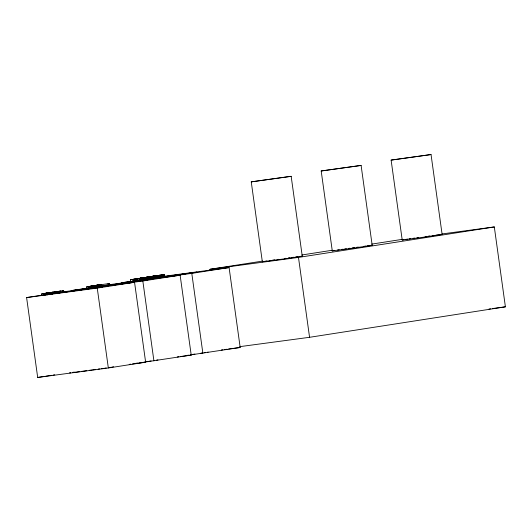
<?xml version="1.0" encoding="UTF-8"?>
<svg xmlns="http://www.w3.org/2000/svg" width="532" height="532" viewBox="0 0 532 532"><rect width="100%" height="100%" fill="white"/><g stroke="black" fill="none" stroke-linecap="round" stroke-linejoin="round"><path stroke-width="0.8" d="M209.096 270.515L210.167 269.245L262.608 261.086M140.761 278.263C138.799 281.355 143.095 279.812 140.215 278.322M164.155 275.25L164.315 276.394L164.155 274.672L161.223 275.104L161.462 276.826L164.142 276.414M148.987 278.702L149.831 278.588L149.598 276.866C151.8 275.17 153.369 278.688 150.629 278.475L150.39 276.76L150.928 276.653L148.747 276.986M152.079 278.263L151.68 278.296L151.44 276.58L151.899 276.527M251.25 181.864L291.17 176.311L302.256 256.198L283.051 259.051L262.336 261.751L251.25 181.864L291.17 176.311M321.188 170.978L361.102 165.425L372.187 245.319L352.989 248.165L332.274 250.871L321.188 170.978L361.102 165.425M391.12 160.099L431.04 154.546L442.125 234.432L422.92 237.285L402.205 239.985L391.12 160.099L431.04 154.546M262.336 261.751L264.032 261.438M332.274 250.871L334.568 250.459M402.205 239.985L403.901 239.679M70.264 372.739L69.732 372.866L70.696 372.786M113.589 366.767L111.733 367.107M207.6 352.184L208.132 352.058M144.159 277.711L143.687 277.79M144.398 279.426L143.926 279.513M153.821 277.877L154.945 277.677M143.141 277.764L140.588 278.223M151.427 276.5L153.376 276.234L151.813 276.474M140.282 278.223L136.604 278.894M151.507 276.474L147.75 277.046L149 276.853M149.632 278.502L147.989 278.761L149.239 278.575M137.229 278.795L135.826 279.001C137.668 277.199 139.105 280.982 136.844 280.617M138.32 280.317L136.751 280.544L137.948 280.437M143.361 277.844C145.921 276.454 145.921 280.544 143.214 279.619M154.586 276.095C156.84 274.645 157.386 278.568 154.825 277.817M152.864 278.083L153.602 277.963L150.43 278.409M101.26 286.056L96.658 286.728L98.167 286.522C95.8 288.357 94.144 284.873 97.176 285.265M101.06 284.66L98.726 285.019L98.919 286.422C100.748 284.5 96.804 285.145 95.428 285.518M47.587 294.469L57.695 292.873M95.627 286.921L97.376 286.668M51.331 292.487L53.938 292.128L48.891 292.833L52.854 292.347L53.04 293.697L51.87 293.883L51.717 292.44L50.347 292.64M151.161 278.382L150.323 278.509M135.68 278.968L131.71 279.539L132.242 279.48M154.912 276.048L156.328 275.835M133.133 281.089L133.605 281.022M156.647 360.124L157.971 359.905M47.92 292.946L47.794 294.356L50.108 294.01M146.513 277.352L148.674 277.032L145.761 277.418M136.764 280.51L138.007 280.331L137.276 280.424L137.037 278.708L137.775 278.602M140.455 280.045L141.479 279.832L140.854 279.912L140.614 278.189L141.239 278.11M147.331 278.994L148.913 278.748L147.244 278.954M158.523 275.483L156.641 275.776L156.88 277.491L162.2 276.687M139.796 280.231L139.557 278.515L140.162 278.416L140.401 280.138L130.699 281.455L130.46 279.732L131.065 279.639M135.135 279.007L135.733 278.914M144.258 277.584L144.857 277.491M146.958 277.165L146.36 277.258L154.433 276.042M143.381 279.606L143.141 277.884L141.412 278.123L141.632 279.885L144.072 279.506L143.833 277.784L130.46 279.732M134.849 279.094L150.071 276.879L150.31 278.595L143.095 279.566M158.343 277.265L152.877 278.096L152.618 276.421L153.216 276.327L153.455 278.043L152.717 278.103M158.962 275.43L159.374 275.37M89.662 286.435L93.293 285.957L93.492 287.36L86.836 288.251L86.643 286.854L95.82 285.564L96.013 286.967L91.976 287.546M46.184 294.662L41.828 295.273L41.642 293.917L42.819 293.737M44.868 293.418L43.697 293.598L52.854 292.347M50.713 292.507L49.543 292.686L60.841 291.104L61.027 292.454L59.717 292.66L59.531 291.303M51.544 292.374L52.854 292.174M55.581 291.749L54.277 291.948L63.561 290.678L63.754 292.035L51.145 293.87M56.086 291.742L57.509 291.516M57.19 291.636L55.328 291.915L55.514 293.265M60.841 291.104L57.529 291.616L57.715 292.972L56.206 293.172L56.02 291.822M63.561 290.678L62.264 290.884L62.45 292.234M86.643 286.854L93.293 285.957M96.013 286.967L92.541 287.42L92.342 286.017L98.4 285.165L98.593 286.568L95.707 286.987M109.486 283.496L107.983 283.729L108.182 285.132L109.678 284.899L109.486 283.496L96.465 285.325L99.218 284.999M63.9 291.762L134.549 282.293L145.635 362.179L108.335 367.984L37.686 377.454L26.6 297.568L42.008 295.167M43.631 294.914L46.058 294.535M47.681 294.282L50.114 293.903M51.737 293.651L56.598 292.899M58.221 292.647L59.843 292.394M86.769 288.204L72.179 290.472L142.829 281.002L180.129 275.197L191.214 355.09L143.234 362.325M88.392 287.952L90.014 287.699M92.448 287.32L94.071 287.067M95.694 286.815L107.045 285.046M130.872 281.342L121.143 282.851L191.793 273.382L229.093 267.576L240.178 347.469L190.556 354.924M132.495 281.089L134.117 280.836M136.551 280.457L138.167 280.204M139.79 279.952L141.412 279.699M143.035 279.446L145.469 279.067M147.091 278.815L148.714 278.562M150.33 278.309L155.198 277.558M156.82 277.305L158.443 277.052M43.89 294.954L45.06 294.768M51.737 293.731L53.04 293.524M54.464 293.305L62.158 292.248M130.699 281.455L131.304 281.355M140.202 278.249L142.15 277.983L140.368 278.189L140.608 279.912L141.213 279.819M145.828 279.147L144.498 279.307L153.475 278.003M58.234 292.833L59.657 292.613M141.492 279.852L142.23 279.792L141.991 278.076M57.715 292.972L58.886 292.793L58.7 291.436M301.937 254.968L332.254 250.253M371.582 244.128L402.724 239.287M26.6 297.568L97.25 288.091L134.549 282.293M210.167 269.245L298.479 257.408L494.314 226.938L505.4 306.824L309.564 337.301L239.733 346.658M37.686 377.454L44.169 376.443M45.792 376.191L51.471 375.313M53.094 375.06L54.716 374.807M94.523 287.054L93.466 287.227L94.277 287.14M50.174 292.64L46.144 293.199L46.949 293.099M405.258 239.467L407.519 239.121M156.78 277.411L155.81 277.564L157.691 277.332M47.528 294.376L48.911 294.169M264.63 261.345L266.898 260.999M45.998 294.575L44.409 294.828L45.825 294.648M72.917 372.32L74.241 372.121M204.288 352.703L205.611 352.503M153.329 360.623L154.659 360.423M109.08 367.519L110.403 367.313M151.234 278.276L150.995 276.56L150.197 276.693M161.223 275.104L163.031 274.831L162.4 274.904M132.594 281.155L134.024 280.949M157.977 277.238L157.738 275.516L154.473 276.002L156.84 275.682M146.772 277.312L147.617 277.179L145.735 277.458M409.121 238.888L410.731 238.655M337.581 250.007L339.19 249.767M48.272 292.893L48.725 292.826M269.252 260.653L270.861 260.421M147.012 279.027L147.856 278.901L147.038 279.001M137.103 280.57L137.469 280.517M200.83 353.221L202.3 353.009M148.92 361.268L151.128 360.949M104.817 368.144L106.287 367.931M157.346 275.609L161.489 275.031M159.46 275.323L156.667 275.716M133.239 279.307L132.947 279.386M150.323 278.396L151.746 278.196M153.036 277.983L151.494 278.216L153.216 277.97M159.693 277.046L160.365 276.946L160.125 275.224M413.111 238.309L414.694 238.083M159.334 275.323L162.087 274.938M139.77 278.309L138.972 278.435M341.597 249.422L343.173 249.195M344.756 248.969L346.339 248.743M272.451 260.188L274.818 259.849M47.282 293.159C50.52 292.181 48.791 295.606 46.058 294.708M95.614 286.894L97.901 286.575M192.684 354.392L194.912 354.073M145.203 361.8L147.437 361.481M98.141 369.102L99.624 368.895M101.113 368.683L103.348 368.363M145.588 277.425L142.563 277.87L150.071 276.879M153.568 276.254L154.366 276.141L154.606 277.857L153.808 277.97L153.568 276.254L152.637 276.381M157.585 277.332L158.17 277.245L157.931 275.529M160.664 276.886L162.327 276.653M47.122 293.032L44.216 293.471L45.639 293.298M143.514 279.48L145.163 279.24M143.381 279.486L144.531 279.327L144.292 277.604L143.693 277.691M417.008 237.757L418.471 237.551M348.54 248.431L350.009 248.225M153.582 276.155L151.254 276.494L155.058 276.042L155.297 277.757L153.987 277.937M133.785 279.227L134.383 279.147M277.132 259.523L278.602 259.317M140.009 280.025L141.725 279.779M50.36 293.997L49.077 294.183L50.54 293.997M92.495 369.9L95.72 369.447M425.121 236.627L426.604 236.421M352.217 247.919L354.445 247.613M284.507 258.492L285.99 258.286M46.49 293.245L47.514 293.092L41.642 293.917M97.689 286.655L98.36 286.562M92.229 287.446L98.593 286.568M88.033 288.065L90.393 287.745M47.747 294.322L48.618 294.203M89.23 370.345L91.677 370.006M428.233 236.201L429.863 235.982M356.666 247.307L358.295 247.081M161.961 274.964L164.155 274.672M288.364 257.967L289.993 257.747M96.691 285.358L98.719 285.059M45.865 293.351L48.432 292.853M92.541 287.42L94.124 287.2M81.416 371.409L86.789 370.684M441.979 233.954L494.314 226.938M157.738 275.516L155.583 275.849L156.341 275.749M149.359 276.82L149.805 276.76M154.041 276.108L158.104 275.549M144.757 277.551L146.287 277.332M138.134 278.562L138.579 278.502M96.026 285.478L93.233 285.837L101.446 284.68L89.236 286.449L95.82 285.564M160.085 276.833L161.728 276.607M164.195 276.281L229.093 267.576M149.219 278.662L149.844 278.575M140.608 279.912L142.124 279.706M139.883 280.105L142.23 279.792M109.479 284.667L180.129 275.197M98.719 286.462L101.639 286.083L95.541 286.974M100.495 286.13L109.678 284.899M45.506 294.781L46.084 294.615M47.454 294.449L53.04 293.697M488.968 309.032L490.61 308.806M492.253 308.587L505.4 306.824M221.285 350.003L222.928 349.783M224.571 349.564L227.038 349.231M228.68 349.012L240.178 347.469M187.271 355.363L188.913 355.143M177.249 356.959L178.892 356.739M180.534 356.52L191.214 355.09M135.84 363.316L137.482 363.097M139.949 362.764L141.592 362.545M129.203 364.38L130.852 364.161M132.495 363.941L145.635 362.179M432.203 235.669L434.325 235.383M363.682 246.363L365.81 246.077M291.622 257.521L293.75 257.242M155.617 277.611L156.581 277.471M136.618 280.597L137.928 280.417M52.276 293.717L54.118 293.478L51.484 293.857L51.298 292.507M76.741 372.028L79.86 371.615M151.839 276.44L152.465 276.367M152.079 278.163C153.562 278.209 150.815 278.096 151.766 276.54M92.036 287.553L93.492 287.36M136.89 278.821L137.708 278.721M137.13 280.537L137.901 280.444L137.688 278.702M435.748 235.197L438.408 234.858M367.14 245.91L370.591 245.478M295.872 256.963L297.873 256.703M73.084 372.5L76.01 372.121M98.912 286.462L99.411 286.402M439.073 234.772L442.125 234.432M299.203 256.537L302.256 256.198M150.649 278.435L151.168 278.376M51.717 292.44L51.903 293.797L51.518 293.844L52.641 293.711L52.455 292.361M371.316 245.392L372.187 245.319M298.479 257.408L309.564 337.301M191.793 273.382L202.878 353.275M163.989 274.705L164.228 276.421M163.75 274.738L163.989 276.46M163.138 274.831L163.377 276.554M162.327 274.958L162.566 276.673M160.903 275.117L161.143 276.833M159.839 277.079L159.607 275.357L160.092 275.283L158.356 275.523L158.596 277.245M157.499 275.662L157.731 277.378M156.089 275.882L156.328 277.598M155.657 275.948L155.896 277.671M153.987 276.194L154.22 277.91M151.593 276.58L151.833 278.303M151.075 276.66L151.314 278.376M150.756 276.58L150.995 278.303M150.616 276.613L150.855 278.336M149.465 276.973L149.705 278.688M148.342 277.086L148.581 278.808M148.069 277.099L148.242 278.861M144.864 277.624L145.103 279.347M144.431 277.697L144.671 279.413M143.926 277.664L144.165 279.386M142.762 277.943L142.995 279.659M142.343 277.997L142.583 279.719M142.829 281.002L153.914 360.889M140.8 278.189L141.04 279.905M140.495 278.309L140.734 280.032M137.509 278.741L137.748 280.464M137.289 278.682L137.529 280.404M137.196 278.702L137.436 280.417M136.791 278.741L137.03 280.464M99.311 286.416L99.112 285.012L99.251 286.429M97.097 285.371L97.29 286.768M97.25 288.091L108.335 367.984M95.96 285.438L96.152 286.841M95.587 285.491L95.787 286.894M95.534 285.511L95.727 286.914M94.603 285.757L94.802 287.16M92.555 286.017L92.748 287.42M92.003 286.163L92.196 287.566M56.498 291.729L56.685 293.085M59.178 292.853L58.646 292.979L102.503 286.874L59.178 292.853M104.757 285.764L104.225 285.884L148.082 279.785L104.757 285.764M153.721 278.143L153.189 278.269L197.046 272.165L153.721 278.143M139.776 278.396L139.211 278.482L139.79 278.389"/></g></svg>
